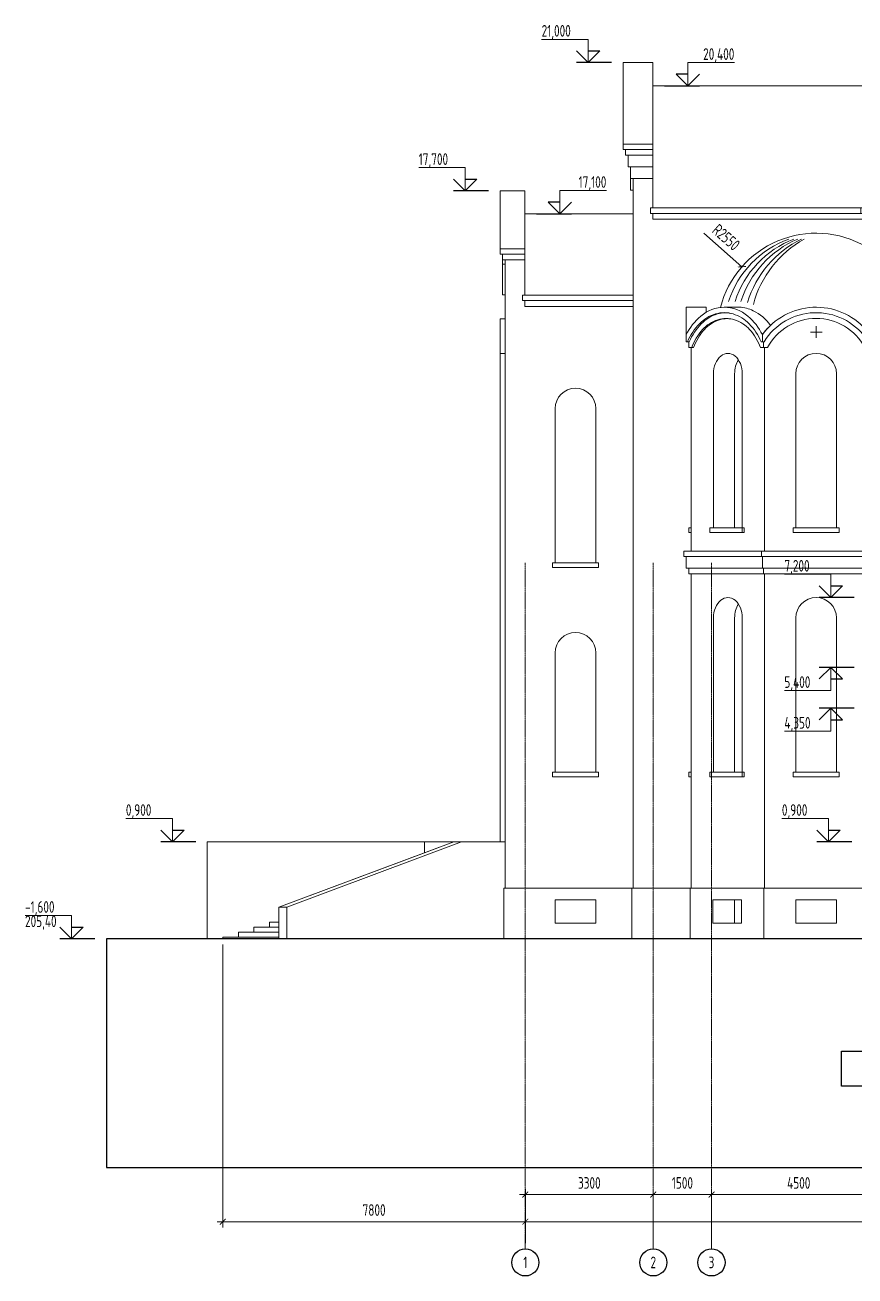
# Model space of a CAD drawing. Header units: millimetres. Extents: x -4890 to 184123, y 36 to 148549.
# Drawn here: x -4890 to 16510, y 55354 to 87624 of the extents above; entities that cross this region are included whole.
import ezdxf

# ---------------------------------------------------------------- set-up
doc = ezdxf.new("R2010")
doc.units = ezdxf.units.MM
doc.linetypes.add('CENTERX2', pattern=[101.6, 63.5, -12.7, 12.7, -12.7])
for name, color, linetype, lineweight in [('axis', 40, 'CENTERX2', 5), ('Dimension', 4, 'Continuous', 5), ('Wall_General', 5, 'Continuous', 30), ('Wall_Satelit', 253, 'Continuous', 5)]:
    doc.layers.add(name, color=color, linetype=linetype, lineweight=lineweight)
doc.styles.add('OK300', font='isocpeur.ttf', dxfattribs={"width": 0.7, "height": 300})
doc.styles.get("Standard").update_dxf_attribs({"font": 'arial.ttf'})
doc.dimstyles.new('OK100', dxfattribs={"dimtxt": 300, "dimasz": 150, "dimexe": 150, "dimexo": 150, "dimgap": 150, "dimtad": 1, "dimdec": 0, "dimzin": 0, "dimdsep": 46, "dimtxsty": 'OK300', "dimblk": 'ARCHTICK', "dimcen": 150, "dimdle": 150, "dimclrd": 256, "dimclre": 256, "dimclrt": 256, "dimadec": 0, "dimazin": 0, "dimtfac": 1, "dimtdec": 0, "dimtofl": 0, "dimtmove": 0, "dimatfit": 3, "dimldrblk": 'DOT', "dimfxl": 1, "dimtolj": 1, "dimtzin": 0, "dimlwd": -1, "dimlwe": -1, "dimarcsym": 0})
doc.dimstyles.get("Standard").update_dxf_attribs({"dimtxt": 0.18, "dimasz": 0.18, "dimexe": 0.18, "dimexo": 0.0625, "dimgap": 0.09, "dimtad": 0, "dimtih": 1, "dimtoh": 1, "dimdec": 4, "dimzin": 0, "dimdsep": 46, "dimtxsty": 'Standard', "dimcen": 0.09, "dimadec": 0, "dimazin": 0, "dimtfac": 1, "dimtdec": 4, "dimtofl": 0, "dimtmove": 0, "dimatfit": 3, "dimfxl": 1, "dimtolj": 1, "dimtzin": 0, "dimarcsym": 0})

# ---------------------------------------------------------------- blocks, each defined once
blk = doc.blocks.new('_ArchTick')
at = {"color": 0, "linetype": 'ByBlock', "const_width": 0.15}
blk.add_lwpolyline([(-0.5, -0.5), (0.5, 0.5)], dxfattribs=at)
blk = doc.blocks.new('*D199')
at = {"layer": 'Defpoints', "color": 0, "transparency": 16777216}
for p in [(37410, 56754), (8010, 56054), (37410, 56054)]:
    blk.add_point(p, dxfattribs=at)
at = {"layer": 'Dimension', "transparency": 16777216}
for p, q in [((8010, 56204), (8010, 56904)), ((37410, 56204), (37410, 56904)), ((7860, 56754), (37560, 56754))]:
    blk.add_line(p, q, dxfattribs=at)
at = {"layer": 'Dimension', "transparency": 16777216, "xscale": 150, "yscale": 150, "zscale": 150, "rotation": 180}
blk.add_blockref('_ArchTick', (8010, 56754), dxfattribs=at)
at = {"layer": 'Dimension', "transparency": 16777216, "xscale": 150, "yscale": 150, "zscale": 150}
blk.add_blockref('_ArchTick', (37410, 56754), dxfattribs=at)
at = {"layer": 'Dimension', "transparency": 16777216, "insert": (22710, 57054), "char_height": 300, "attachment_point": 5, "style": 'OK300'}
blk.add_mtext('\\A1;29400', dxfattribs=at)
blk = doc.blocks.new('_Dot')
at = {"layer": 'Dimension', "color": 0, "lineweight": -2}
blk.add_line((-0.5, 0), (-1, 0), dxfattribs=at)
at = {"layer": 'Dimension', "color": 0, "const_width": 0.5}
blk.add_lwpolyline([(-0.25, 0, 1), (0.25, 0, 1)], format="xyb", close=True, dxfattribs=at)
blk = doc.blocks.new('*D200')
at = {"layer": 'Defpoints', "color": 0, "transparency": 16777216}
for p in [(11310, 57454), (8010, 56054), (11310, 56054)]:
    blk.add_point(p, dxfattribs=at)
at = {"layer": 'Dimension', "transparency": 16777216}
for p, q in [((7860, 57454), (11460, 57454)), ((8010, 56204), (8010, 57604)), ((11310, 56204), (11310, 57604))]:
    blk.add_line(p, q, dxfattribs=at)
at = {"layer": 'Dimension', "transparency": 16777216, "xscale": 150, "yscale": 150, "zscale": 150, "rotation": 180}
blk.add_blockref('_ArchTick', (8010, 57454), dxfattribs=at)
at = {"layer": 'Dimension', "transparency": 16777216, "xscale": 150, "yscale": 150, "zscale": 150}
blk.add_blockref('_ArchTick', (11310, 57454), dxfattribs=at)
at = {"layer": 'Dimension', "transparency": 16777216, "insert": (9660, 57754), "char_height": 300, "attachment_point": 5, "style": 'OK300'}
blk.add_mtext('\\A1;3300', dxfattribs=at)
blk = doc.blocks.new('*D201')
at = {"layer": 'Defpoints', "color": 0, "transparency": 16777216}
for p in [(17310, 57454), (12810, 56054), (17310, 56054)]:
    blk.add_point(p, dxfattribs=at)
at = {"layer": 'Dimension', "transparency": 16777216}
for p, q in [((12660, 57454), (17460, 57454)), ((12810, 56204), (12810, 57604)), ((17310, 56204), (17310, 57604))]:
    blk.add_line(p, q, dxfattribs=at)
at = {"layer": 'Dimension', "transparency": 16777216, "xscale": 150, "yscale": 150, "zscale": 150, "rotation": 180}
blk.add_blockref('_ArchTick', (12810, 57454), dxfattribs=at)
at = {"layer": 'Dimension', "transparency": 16777216, "xscale": 150, "yscale": 150, "zscale": 150}
blk.add_blockref('_ArchTick', (17310, 57454), dxfattribs=at)
at = {"layer": 'Dimension', "transparency": 16777216, "insert": (15060, 57754), "char_height": 300, "attachment_point": 5, "style": 'OK300'}
blk.add_mtext('\\A1;4500', dxfattribs=at)
blk = doc.blocks.new('*D207')
at = {"layer": 'Defpoints', "color": 0, "transparency": 16777216}
for p in [(12810, 57454), (11310, 56054), (12810, 56054)]:
    blk.add_point(p, dxfattribs=at)
at = {"layer": 'Dimension', "transparency": 16777216}
for p, q in [((11160, 57454), (12960, 57454)), ((11310, 56204), (11310, 57604)), ((12810, 56204), (12810, 57604))]:
    blk.add_line(p, q, dxfattribs=at)
at = {"layer": 'Dimension', "transparency": 16777216, "xscale": 150, "yscale": 150, "zscale": 150, "rotation": 180}
blk.add_blockref('_ArchTick', (11310, 57454), dxfattribs=at)
at = {"layer": 'Dimension', "transparency": 16777216, "xscale": 150, "yscale": 150, "zscale": 150}
blk.add_blockref('_ArchTick', (12810, 57454), dxfattribs=at)
at = {"layer": 'Dimension', "transparency": 16777216, "insert": (12060, 57754), "char_height": 300, "attachment_point": 5, "style": 'OK300'}
blk.add_mtext('\\A1;1500', dxfattribs=at)
blk = doc.blocks.new('*D209')
at = {"layer": 'Defpoints', "color": 0, "transparency": 16777216}
for p in [(210, 64054), (210, 56754), (8010, 56054)]:
    blk.add_point(p, dxfattribs=at)
at = {"layer": 'Dimension', "transparency": 16777216}
for p, q in [((210, 63904), (210, 56604)), ((8010, 56204), (8010, 56904)), ((8160, 56754), (60, 56754))]:
    blk.add_line(p, q, dxfattribs=at)
at = {"layer": 'Dimension', "transparency": 16777216, "xscale": 150, "yscale": 150, "zscale": 150, "rotation": 180}
blk.add_blockref('_ArchTick', (210, 56754), dxfattribs=at)
at = {"layer": 'Dimension', "transparency": 16777216, "xscale": 150, "yscale": 150, "zscale": 150}
blk.add_blockref('_ArchTick', (8010, 56754), dxfattribs=at)
at = {"layer": 'Dimension', "transparency": 16777216, "insert": (4110, 57054), "char_height": 300, "attachment_point": 5, "style": 'OK300'}
blk.add_mtext('\\A1;7800', dxfattribs=at)
blk = doc.blocks.new('*D215')
at = {"layer": 'Defpoints', "color": 0, "transparency": 16777216}
for p in [(13595, 81388), (15510, 79704)]:
    blk.add_point(p, dxfattribs=at)
at = {"layer": 'Dimension', "transparency": 16777216}
for p, q in [((12609, 82256), (13595, 81388)), ((15510, 79554), (15510, 79854)), ((15360, 79704), (15660, 79704))]:
    blk.add_line(p, q, dxfattribs=at)
at = {"layer": 'Dimension', "transparency": 16777216, "xscale": 150, "yscale": 150, "zscale": 150, "rotation": 318.651806157707}
blk.add_blockref('_ArchTick', (13595, 81388), dxfattribs=at)
at = {"layer": 'Dimension', "transparency": 16777216, "insert": (13188, 82147), "char_height": 300, "attachment_point": 5, "rotation": 318.6518, "style": 'OK300'}
blk.add_mtext('\\A1;R2550', dxfattribs=at)

msp = doc.modelspace()

# ---------------------------------------------------------------- linework, layer by layer
at = {"layer": 'axis', "ltscale": 0.5}
for points in [[(8009.7, 56053.7), (8009.7, 73753.7)], [(11309.7, 56053.7), (11309.7, 73753.7)], [(12809.7, 56053.7), (12809.7, 73753.7)]]:
    msp.add_lwpolyline(points, dxfattribs=at)
at = {"layer": 'axis', "color": 18, "linetype": 'Continuous', "lineweight": 30, "true_color": 0x000000}
for centre in [(8009.7, 55703.7), (11309.7, 55703.7), (12809.7, 55703.7)]:
    msp.add_circle(centre, 350, dxfattribs=at)
at = {"layer": 'Defpoints'}
msp.add_lwpolyline([(-2790.3, 64053.7), (-2790.3, 58153.7), (49409.7, 58153.7), (49409.7, 63653.7)], dxfattribs=at)
at = {"layer": 'Dimension'}
for points in [[(9629.7, 86653.7), (9629.7, 87253.7), (8429.7, 87253.7)], [(6459.7, 83344), (6459.7, 83944), (5259.7, 83944)], [(15889.7, 72853.7), (15889.7, 73453.7), (14689.7, 73453.7)], [(15889.7, 71053.7), (15889.7, 70453.7), (14689.7, 70453.7)], [(15889.7, 70003.7), (15889.7, 69403.7), (14689.7, 69403.7)], [(-1090.3, 66553.7), (-1090.3, 67153.7), (-2290.3, 67153.7)], [(15824.7, 66553.7), (15824.7, 67153.7), (14624.7, 67153.7)], [(-3690.3, 64053.7), (-3690.3, 64653.7), (-4890.3, 64653.7)]]:
    msp.add_lwpolyline(points, dxfattribs=at)
at = {"layer": 'Dimension', "lineweight": 30}
for points in [[(9629.7, 86953.7), (9929.7, 86953.7), (9629.7, 86653.7), (9329.7, 86953.7)], [(10229.7, 86653.7), (9329.7, 86653.7)], [(6459.7, 83644), (6759.7, 83644), (6459.7, 83344), (6159.7, 83644)], [(7059.7, 83344), (6159.7, 83344)], [(15889.7, 73153.7), (16189.7, 73153.7), (15889.7, 72853.7), (15589.7, 73153.7)], [(16489.7, 72853.7), (15589.7, 72853.7)], [(15889.7, 70753.7), (16189.7, 70753.7), (15889.7, 71053.7), (15589.7, 70753.7)], [(16489.7, 71053.7), (15589.7, 71053.7)], [(15889.7, 69703.7), (16189.7, 69703.7), (15889.7, 70003.7), (15589.7, 69703.7)], [(16489.7, 70003.7), (15589.7, 70003.7)], [(-1090.3, 66853.7), (-790.3, 66853.7), (-1090.3, 66553.7), (-1390.3, 66853.7)], [(15824.7, 66853.7), (16124.7, 66853.7), (15824.7, 66553.7), (15524.7, 66853.7)], [(-490.3, 66553.7), (-1390.3, 66553.7)], [(16424.7, 66553.7), (15524.7, 66553.7)], [(-3690.3, 64353.7), (-3390.3, 64353.7), (-3690.3, 64053.7), (-3990.3, 64353.7)], [(-3090.3, 64053.7), (-3990.3, 64053.7)]]:
    msp.add_lwpolyline(points, dxfattribs=at)
at = {"layer": 'Dimension', "elevation": 0}
for points in [[(12199.7, 86053.7), (12199.7, 86653.7), (13399.7, 86653.7)], [(8899.7, 82753.7), (8899.7, 83353.7), (10099.7, 83353.7)]]:
    msp.add_lwpolyline(points, dxfattribs=at)
at = {"layer": 'Dimension', "lineweight": 30, "elevation": 0}
for points in [[(12199.7, 86353.7), (11899.7, 86353.7), (12199.7, 86053.7), (12499.7, 86353.7)], [(11599.7, 86053.7), (12499.7, 86053.7)], [(8899.7, 83053.7), (8599.7, 83053.7), (8899.7, 82753.7), (9199.7, 83053.7)], [(8299.7, 82753.7), (9199.7, 82753.7)]]:
    msp.add_lwpolyline(points, dxfattribs=at)
at = {"layer": 'Wall_General'}
msp.add_lwpolyline([(27859.7, 61153.7), (27859.7, 64453.7), (28659.7, 64453.7), (28659.7, 61153.7), (29259.7, 61153.7), (29259.7, 60253.7), (16159.7, 60253.7), (16159.7, 61153.7), (16759.7, 61153.7), (16759.7, 64453.7), (17559.7, 64453.7), (17559.7, 61153.7)], close=True, dxfattribs=at)
msp.add_lwpolyline([(16759.7, 64053.7), (-2790.3, 64053.7)], dxfattribs=at)
at = {"layer": 'Wall_Satelit'}
for points in [[(10529.7, 84553.7), (11299.7, 84553.7), (11299.7, 86653.7), (10529.7, 86653.7)], [(11299.7, 82903.7), (16789.7, 82903.7), (16789.7, 86053.7), (11299.7, 86053.7)], [(10529.7, 84413.7), (11299.7, 84413.7), (11299.7, 84553.7), (10529.7, 84553.7)], [(10594.7, 84263.7), (11299.7, 84263.7), (11299.7, 84413.7), (10594.7, 84413.7)], [(10659.7, 83963.7), (11299.7, 83963.7), (11299.7, 84263.7), (10659.7, 84263.7)], [(10724.7, 83963.7), (11299.7, 83963.7), (11299.7, 83663.7), (10724.7, 83663.7)], [(10724.7, 83361.7), (10789.7, 83361.7), (10789.7, 83663.7), (10724.7, 83663.7)], [(10789.7, 65353.7), (16789.7, 65353.7), (16789.7, 66433.7), (16724.7, 66433.7), (16724.7, 66553.7), (16789.7, 66553.7), (16789.7, 72733.7), (16724.7, 72733.7), (16724.7, 72853.7), (16789.7, 72853.7), (16789.7, 82613.7), (11299.7, 82613.7), (11299.7, 82763.7), (11234.7, 82763.7), (11234.7, 82903.7), (11299.7, 82903.7), (11299.7, 83663.7), (10789.7, 83663.7)], [(7359.7, 81853.7), (7999.7, 81853.7), (7999.7, 83344), (7359.7, 83344)], [(7999.7, 80653.7), (10789.7, 80653.7), (10789.7, 82753.7), (7999.7, 82753.7)], [(11234.7, 82763.7), (16659.7, 82763.7), (16659.7, 82903.7), (11234.7, 82903.7)], [(16724.7, 82613.7), (11299.7, 82613.7), (11299.7, 82763.7), (16724.7, 82763.7)], [(7359.7, 81853.7), (7999.7, 81853.7), (7999.7, 81713.7), (7359.7, 81713.7)], [(7424.7, 81713.7), (7999.7, 81713.7), (7999.7, 81563.7), (7424.7, 81563.7)], [(7424.7, 81453.7), (7489.7, 81453.7), (7489.7, 81563.7), (7424.7, 81563.7)], [(7424.7, 80661.7), (7489.7, 80661.7), (7489.7, 81453.7), (7424.7, 81453.7)], [(7999.7, 81563.7), (7489.7, 81563.7), (7489.7, 65353.7), (10789.7, 65353.7), (10789.7, 80363.7), (7999.7, 80363.7), (7999.7, 80513.7), (7934.7, 80513.7), (7934.7, 80653.7), (7999.7, 80653.7)], [(7934.7, 80513.7), (10789.7, 80513.7), (10789.7, 80653.7), (7934.7, 80653.7)], [(7999.7, 80363.7), (10789.7, 80363.7), (10789.7, 80513.7), (7999.7, 80513.7)], [(7359.7, 79151.5), (7489.7, 79151.5), (7489.7, 80045.2), (7359.7, 80045.2)], [(7359.7, 79151.5), (7489.7, 79151.5), (7489.7, 66553.7), (7359.7, 66553.7)], [(12224.7, 74533.7), (12289.7, 74533.7), (12289.7, 74653.7), (12224.7, 74653.7)], [(12769.7, 74533.7), (13604.1, 74533.7), (13604.1, 74653.7), (12769.7, 74653.7)], [(13604.1, 74653.7), (13650.1, 74653.7), (13650.1, 74533.7), (13604.1, 74533.7)], [(14919.7, 74533.7), (16099.7, 74533.7), (16099.7, 74653.7), (14919.7, 74653.7)], [(12094.7, 73913.7), (14095.3, 73913.7), (14095.3, 74053.7), (12094.7, 74053.7)], [(12159.7, 73613.7), (14122.2, 73613.7), (14122.2, 73913.7), (12159.7, 73913.7)], [(14095.3, 73913.7), (16789.7, 73913.7), (16789.7, 74053.7), (14095.3, 74053.7)], [(14122.2, 73613.7), (16789.7, 73613.7), (16789.7, 73913.7), (14122.2, 73913.7)], [(8714.7, 73633.7), (9894.7, 73633.7), (9894.7, 73753.7), (8714.7, 73753.7)], [(12224.7, 73463.7), (14149.2, 73463.7), (14149.2, 73613.7), (12224.7, 73613.7)], [(14149.2, 73463.7), (16789.7, 73463.7), (16789.7, 73613.7), (14149.2, 73613.7)], [(12289.7, 65353.7), (14176.1, 65353.7), (14176.1, 73463.7), (12289.7, 73463.7)], [(8714.7, 68233.7), (9894.7, 68233.7), (9894.7, 68353.7), (8714.7, 68353.7)], [(12224.7, 68233.7), (12289.7, 68233.7), (12289.7, 68353.7), (12224.7, 68353.7)], [(12769.7, 68233.7), (13604.1, 68233.7), (13604.1, 68353.7), (12769.7, 68353.7)], [(13604.1, 68353.7), (13650.1, 68353.7), (13650.1, 68233.7), (13604.1, 68233.7)], [(14919.7, 68233.7), (16099.7, 68233.7), (16099.7, 68353.7), (14919.7, 68353.7)], [(-190.3, 64053.7), (209.7, 64053.7), (209.7, 64093.7), (609.7, 64093.7), (609.7, 64223.7), (1009.7, 64223.7), (1009.7, 64353.7), (1409.7, 64353.7), (1409.7, 64483.7), (1658, 64483.7), (1658, 64863.7), (5409.7, 66271.4), (5409.7, 66553.7), (-190.3, 66553.7)], [(1858, 64863.7), (1658, 64863.7), (6162.3, 66553.7), (6362.3, 66553.7)], [(1858, 64053.7), (7459.7, 64053.7), (7459.7, 65353.7), (7489.7, 65353.7), (7489.7, 66553.7), (6362.3, 66553.7), (1858, 64863.7)], [(5409.7, 66553.7), (5409.7, 66271.4), (6162.3, 66553.7)], [(7459.7, 64053.7), (10759.7, 64053.7), (10759.7, 65353.7), (7459.7, 65353.7)], [(10759.7, 64053.7), (12259.7, 64053.7), (12259.7, 65353.7), (10759.7, 65353.7)], [(12259.7, 65353.7), (14163.7, 65353.7), (14163.7, 64053.7), (12259.7, 64053.7)], [(16759.7, 64053.7), (14163.7, 64053.7), (14163.7, 65353.7), (16759.7, 65353.7)], [(1858, 64053.7), (1858, 64863.7), (1658, 64863.7), (1658, 64053.7)], [(8779.7, 64453.7), (9829.7, 64453.7), (9829.7, 65053.7), (8779.7, 65053.7)], [(12840.4, 65053.7), (13582.9, 65053.7), (13582.9, 64453.7), (12840.4, 64453.7)], [(12840.4, 65053.7), (13406.1, 65053.7), (13406.1, 64453.7), (12840.4, 64453.7)], [(14984.7, 64453.7), (16034.7, 64453.7), (16034.7, 65053.7), (14984.7, 65053.7)], [(1658, 64093.7), (609.7, 64093.7), (609.7, 64223.7), (1658, 64223.7)], [(1658, 64223.7), (1009.7, 64223.7), (1009.7, 64353.7), (1658, 64353.7)], [(1658, 64353.7), (1409.7, 64353.7), (1409.7, 64483.7), (1658, 64483.7)], [(1658, 64053.7), (209.7, 64053.7), (209.7, 64093.7), (1658, 64093.7)]]:
    msp.add_lwpolyline(points, close=True, dxfattribs=at)
for points in [[(12159.7, 79453.7), (12192.3, 79453.7, -0.0946597), (12501.4, 79918.2, -0.1251231), (12915.4, 80171.1, -0.1446735), (13366.5, 80171.1, -0.1251255), (13780.5, 79918.2, -0.0946655), (14089.6, 79453.7), (14122.2, 79453.7), (14122.2, 79636.8, 0.1024338), (13747.5, 80113.8, 0.3790632), (12534.4, 80113.8, 0.1028167), (12159.7, 79636.4)], [(12669.7, 80213), (12669.7, 80343.7), (12159.7, 80343.7), (12159.7, 79636.4, -0.1028167), (12534.4, 80113.8, -0.0459186), (12669.7, 80213)], [(12238.2, 79453.7, -0.0946655), (12547.4, 79918.2, -0.1251272), (12961.4, 80171.1, -0.1446571), (13366.5, 80171.1, 0.1446735), (12915.4, 80171.1, 0.1251231), (12501.4, 79918.2, 0.0946597), (12192.3, 79453.7)], [(14149.2, 79453.7), (14149.2, 79303.7), (14074.3, 79303.7, 0.0971384), (13793.8, 79766.2, 0.1303833), (13402.3, 80020.8, 0.1529626), (12971.5, 80020.8, 0.1303833), (12580, 79766.2, 0.0971384), (12299.5, 79303.7), (12224.7, 79303.7), (12224.7, 79453.7), (12238.2, 79453.7, -0.0946655), (12547.4, 79918.2, -0.1251272), (12961.4, 80171.1, -0.1446571), (13366.5, 80171.1, -0.1251255), (13780.5, 79918.2, -0.0946655), (14089.6, 79453.7)], [(12299.5, 79303.7), (12289.7, 79303.7), (12289.7, 74053.7), (14176.1, 74053.7), (14176.1, 79303.7), (14074.3, 79303.7, 0.0971384), (13793.8, 79766.2, 0.1303833), (13402.3, 80020.8, 0.1529626), (12971.5, 80020.8, 0.1303833), (12580, 79766.2, 0.0971384)], [(12299.5, 79303.7), (12345.5, 79303.7, -0.0971384), (12626, 79766.2, -0.1303788), (13017.4, 80020.8, -0.1529601), (13402.3, 80020.8, 0.1529626), (12971.5, 80020.8, 0.1303833), (12580, 79766.2, 0.0971384), (12299.5, 79303.7)], [(14333.3, 79876.7, 0.1215175), (13887.6, 80254.5, 0.1089244), (13528.1, 80343.7), (13140.9, 80343.7, -0.1831724), (13747.5, 80113.8, -0.1024338), (14122.2, 79636.8, -0.0466757)], [(16789.7, 79303.7), (16789.7, 79546.4, 0.5360489), (14168, 79453.7), (14122.2, 79453.7), (14122.2, 79636.8, -0.4784506), (16789.7, 79770.1)], [(14149.2, 79303.7), (14254.7, 79303.7, -0.5976217), (16764.6, 79303.7), (16789.7, 79303.7), (16789.7, 79546.4, 0.5360489), (14168, 79453.7), (14149.2, 79453.7)], [(16764.6, 79303.7, 0.5976217), (14254.7, 79303.7), (14176.1, 79303.7), (14176.1, 74053.7), (16789.7, 74053.7), (16789.7, 79303.7)], [(14984.7, 74653.7), (16034.7, 74653.7), (16034.7, 78628.7, 1), (14984.7, 78628.7)], [(8779.7, 73753.7), (9829.7, 73753.7), (9829.7, 77728.7, 1), (8779.7, 77728.7)], [(14984.7, 68353.7), (16034.7, 68353.7), (16034.7, 72328.7, 1), (14984.7, 72328.7)], [(8779.7, 68353.7), (9829.7, 68353.7), (9829.7, 71428.7, 1), (8779.7, 71428.7)]]:
    msp.add_lwpolyline(points, format="xyb", close=True, dxfattribs=at)
for points in [[(13604.1, 78628.7), (13604.1, 74653.7), (12861.6, 74653.7), (12861.6, 78628.7)], [(13406.1, 78628.7), (13406.1, 74653.7)], [(13604.1, 72328.7), (13604.1, 68353.7), (12861.6, 68353.7), (12861.6, 72328.7)], [(13406.1, 72328.7), (13406.1, 68353.7)]]:
    msp.add_lwpolyline(points, dxfattribs=at)
for centre, radius, start, end in [((15509.7, 79703.7), 2550, 59.87069, 165.59399), ((15681.3, 79703.7), 2555.8, 110.1069, 161.99416), ((15867.7, 79703.7), 2575, 111.24555, 162.13326), ((16056.3, 79703.7), 2608, 113.03429, 162.40738), ((16299.3, 79703.7), 2669.5, 115.96524, 163.40331), ((16548.5, 79703.7), 2753.5, 119.35163, 164.95845)]:
    msp.add_arc(centre, radius, start, end, dxfattribs=at)
at = {"layer": 'Wall_Satelit', "extrusion": (0, 0, -1)}
for centre, end_param in [((13232.9, 78628.7), 4.712389), ((13777.3, 78628.7), 2.3183838), ((13232.9, 72328.7), 4.712389), ((13777.3, 72328.7), 2.3183838)]:
    msp.add_ellipse(centre, major_axis=(0, -525), ratio=0.7071094, start_param=1.5707963, end_param=end_param, dxfattribs=at)

# ---------------------------------------------------------------- texts
at = {"layer": 'axis', "color": 18, "true_color": 0x000000, "char_height": 300, "attachment_point": 5, "style": 'OK300'}
for s, insert in [('1', (8009.7, 55703.7)), ('2', (11309.7, 55703.7)), ('3', (12809.7, 55703.7))]:
    msp.add_mtext(s, dxfattribs=dict(at, insert=insert))
at = {"layer": 'Dimension', "char_height": 300, "style": 'OK300'}
for s, insert, attachment_point in [('21,000', (8429.7, 87253.7), 7), ('20,400', (13399.7, 86653.7), 9), ('17,700', (5259.7, 83944), 7), ('17,100', (10099.7, 83353.7), 9), ('7,200', (14689.7, 73453.7), 7), ('5,400', (14689.7, 70453.7), 7), ('4,350', (14689.7, 69403.7), 7), ('0,900', (-2290.3, 67153.7), 7), ('0,900', (14624.7, 67153.7), 7), ('-1,600', (-4890.3, 64653.7), 7), ('205,40', (-4890.3, 64653.7), 1)]:
    msp.add_mtext(s, dxfattribs=dict(at, insert=insert, attachment_point=attachment_point))

# ---------------------------------------------------------------- dimensions: what is measured, and where the dimension line sits
at = {"layer": 'Dimension'}
dim = msp.add_radius_dim(center=(15509.7, 79703.7), mpoint=(13595.3, 81388.3), dimstyle='Standard', override={"dimtxt": 300, "dimasz": 150, "dimexe": 150, "dimexo": 150, "dimgap": 150, "dimtad": 1, "dimtih": 0, "dimtoh": 0, "dimdec": 0, "dimtxsty": 'OK300', "dimblk": 'ArchTick', "dimcen": 150, "dimdle": 150, "dimclrd": 256, "dimclre": 256, "dimclrt": 256, "dimtdec": 0, "dimatfit": 3, "dimldrblk": 'Dot', "dimlwd": 65535, "dimlwe": 65535}, dxfattribs=at)
dim.commit()
dim.dimension.update_dxf_attribs({"geometry": '*D215', "text_midpoint": (13187.7, 82146.7)})
for base, p1, p2, dimstyle, override, picture, middle in [((209.7, 56753.7), (8009.7, 56053.7), (209.7, 64053.7), 'Standard', {"dimtxt": 300, "dimasz": 150, "dimexe": 150, "dimexo": 150, "dimgap": 150, "dimtad": 1, "dimtih": 0, "dimtoh": 0, "dimdec": 0, "dimtxsty": 'OK300', "dimblk": 'ArchTick', "dimcen": 150, "dimdle": 150, "dimclrd": 256, "dimclre": 256, "dimclrt": 256, "dimtdec": 0, "dimatfit": 3, "dimldrblk": 'Dot', "dimlwd": 65535, "dimlwe": 65535}, '*D209', (4109.7, 57053.7)), ((17309.7, 57453.7), (12809.7, 56053.7), (17309.7, 56053.7), 'OK100', {"dimtmove": 1}, '*D201', (15059.7, 57753.7))]:
    dim = msp.add_linear_dim(base=base, p1=p1, p2=p2, dimstyle=dimstyle, override=override, dxfattribs=at)
    dim.commit()
    dim.dimension.update_dxf_attribs({"geometry": picture, "text_midpoint": middle})
for base, p1, p2, picture, middle in [((11309.7, 57453.7), (8009.7, 56053.7), (11309.7, 56053.7), '*D200', (9659.7, 57753.7)), ((12809.7, 57453.7), (11309.7, 56053.7), (12809.7, 56053.7), '*D207', (12059.7, 57753.7)), ((37409.7, 56753.7), (8009.7, 56053.7), (37409.7, 56053.7), '*D199', (22709.7, 57053.7))]:
    dim = msp.add_linear_dim(base=base, p1=p1, p2=p2, dimstyle='OK100', dxfattribs=at)
    dim.commit()
    dim.dimension.update_dxf_attribs({"geometry": picture, "text_midpoint": middle})

doc.saveas('drawing.dxf')
